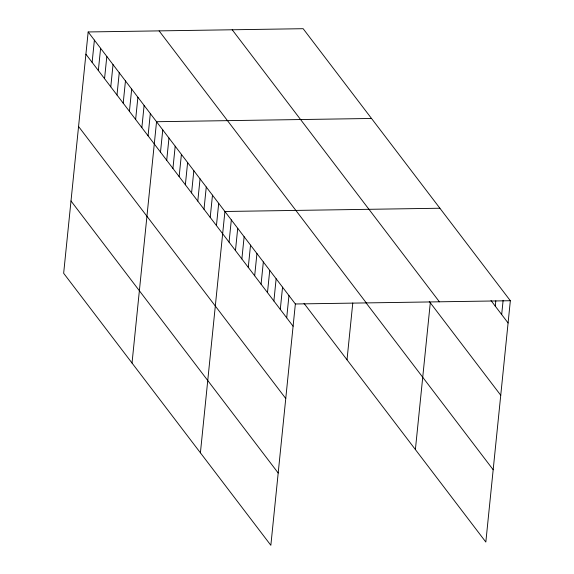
<?xml version="1.0" encoding="UTF-8"?>
<svg xmlns="http://www.w3.org/2000/svg" width="574" height="574" viewBox="0 0 574 574"><rect width="100%" height="100%" fill="white"/><g stroke="black" fill="none" stroke-linecap="round" stroke-linejoin="round"><path stroke-width="0.86" d="M88.166 31.957L63.657 273.274L270.849 545.3L295.359 303.983L88.166 31.957L303.151 28.7L510.343 300.726L485.834 542.043L304.019 303.345M92.127 62.358L94.387 40.115M98.341 70.523L100.601 48.281M104.554 78.681L106.814 56.439M110.775 86.846L113.035 64.597M116.988 95.004L119.248 72.762M123.202 103.162L125.462 80.92M129.423 111.327L131.683 89.078M135.636 119.485L137.896 97.243M141.85 127.65L144.11 105.401M148.063 135.808L150.323 113.566M132.027 363.041L156.544 121.724L371.529 118.466M160.498 152.132L162.758 129.882M166.711 160.29L168.971 138.047M172.932 168.447L175.192 146.205M179.145 176.613L181.406 154.37M185.359 184.771L187.619 162.528M191.58 192.936L193.84 170.686M197.793 201.094L200.053 178.851M204.007 209.252L206.267 187.009M210.22 217.417L212.48 195.167M216.441 225.575L218.701 203.332M200.405 452.814L224.915 211.49L439.899 208.233M229.062 242.142L231.322 219.899M235.462 250.551L237.722 228.309M241.869 258.96L244.129 236.718M248.269 267.369L250.529 245.127M254.677 275.778L256.937 253.529M261.077 284.187L263.337 261.938M267.484 292.596L269.744 270.347M273.884 300.998L276.144 278.756M280.291 309.408L282.552 287.165M286.699 317.817L288.959 295.574M347.012 359.79L352.78 302.986M415.389 449.557L430.292 302.778M495.276 306.15L495.814 300.812M501.676 314.559L503.125 300.324M295.359 303.983L510.343 300.726M491.007 300.546L508.083 322.968M232.212 29.776L439.397 301.802M429.259 301.415L500.743 395.264M159.113 30.881L366.305 302.907M365.753 302.455L493.174 469.747M85.913 54.2L293.099 326.226M78.566 126.495L285.759 398.521M71.004 200.979L278.189 473.005"/></g></svg>
